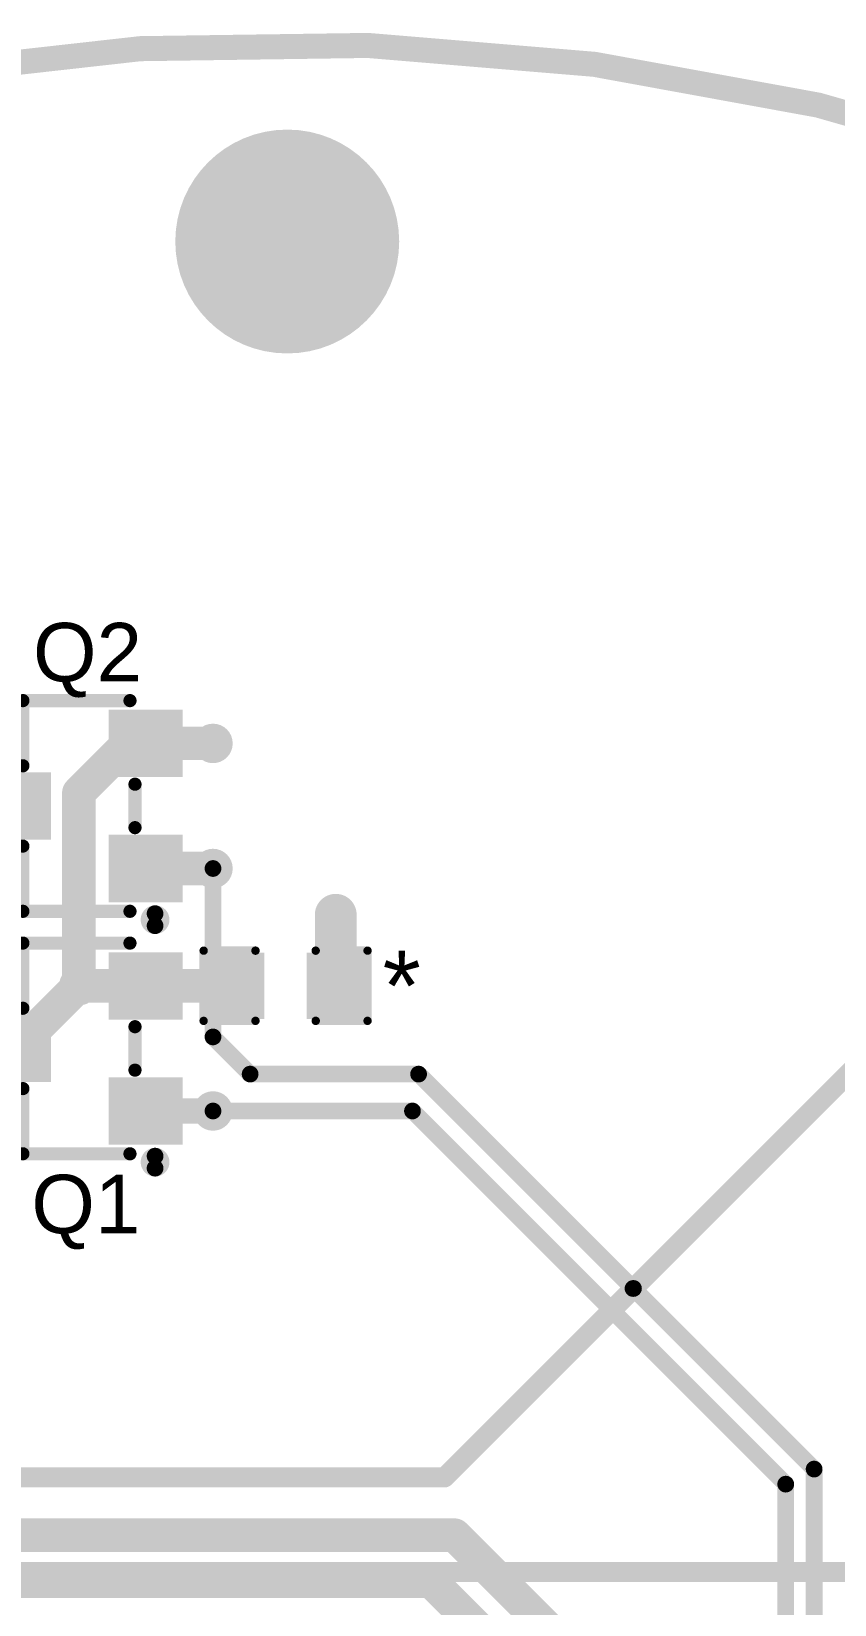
# Model space of a CAD drawing. Header units: millimetres. Extents: x -35.7 to 33.3, y -3.2 to 68.2.
# Drawn here: x -3.88 to 8.31, y 44.3 to 68.19 of the extents above; entities that cross this region are included whole.
import ezdxf

# ---------------------------------------------------------------- set-up
doc = ezdxf.new("R2010")
doc.units = ezdxf.units.MM
for name, color, linetype in [('BottomLayer', 5, 'Continuous'), ('BottomSolder', 6, 'Continuous'), ('Mechanical2', 216, 'Continuous'), ('MultiLayer', 9, 'Continuous'), ('PadHoleLayer', 156, 'Continuous'), ('TopLayer', 1, 'Continuous'), ('TopOverlay', 2, 'Continuous'), ('TopPaste', 8, 'Continuous'), ('TopSolder', 216, 'Continuous'), ('ViaHoleLayer', 16, 'Continuous')]:
    doc.layers.add(name, color=color, linetype=linetype)
doc.styles.add('Arial', font='', dxfattribs={"height": 0.2})
doc.styles.get('Arial').set_extended_font_data('Arial')

# ---------------------------------------------------------------- blocks, each defined once
blk = doc.blocks.new('SOT_23_72')
at = {"layer": 'TopLayer'}
for points in [[(-0.41, 1.46), (0.41, 1.46), (0.41, 0.54), (-0.41, 0.54)], [(-1.36, -0.54), (-0.54, -0.54), (-0.54, -1.46), (-1.36, -1.46)], [(0.54, -0.54), (1.36, -0.54), (1.36, -1.46), (0.54, -1.46)]]:
    blk.add_hatch(color=1, dxfattribs=at).paths.add_polyline_path(points)
at = {"layer": 'TopPaste'}
for points in [[(-0.41, 1.46), (0.41, 1.46), (0.41, 0.54), (-0.41, 0.54)], [(-1.36, -0.54), (-0.54, -0.54), (-0.54, -1.46), (-1.36, -1.46)], [(0.54, -0.54), (1.36, -0.54), (1.36, -1.46), (0.54, -1.46)]]:
    blk.add_hatch(color=8, dxfattribs=at).paths.add_polyline_path(points)
at = {"layer": 'TopSolder'}
for points in [[(-0.512, 1.562), (0.512, 1.562), (0.512, 0.438), (-0.512, 0.438)], [(-1.462, -0.438), (-0.438, -0.438), (-0.438, -1.562), (-1.462, -1.562)], [(0.438, -0.438), (1.462, -0.438), (1.462, -1.562), (0.438, -1.562)]]:
    blk.add_hatch(color=216, dxfattribs=at).paths.add_polyline_path(points)
at = {"layer": 'TopOverlay', "const_width": 0.2}
for points in [[(-1.6, 0.864), (-1.6, -0.762)], [(-1.6, 0.864), (-0.61, 0.864)], [(0.61, 0.864), (1.6, 0.864)], [(1.6, 0.864), (1.6, -0.762)], [(-0.33, -0.838), (0.33, -0.838)]]:
    blk.add_lwpolyline(points, dxfattribs=at)
at = {"layer": 'TopOverlay'}
for points, const_width in [([(-1.65, 0.864, 1), (-1.55, 0.864, 1)], 0.1), ([(-1.65, 0.864, 1), (-1.55, 0.864, 1)], 0.1), ([(-0.66, 0.864, 1), (-0.56, 0.864, 1)], 0.1), ([(0.56, 0.864, 1), (0.66, 0.864, 1)], 0.1), ([(1.55, 0.864, 1), (1.65, 0.864, 1)], 0.1), ([(1.55, 0.864, 1), (1.65, 0.864, 1)], 0.1), ([(-1.65, -0.762, 1), (-1.55, -0.762, 1)], 0.1), ([(1.55, -0.762, 1), (1.65, -0.762, 1)], 0.1), ([(-1.636, -1.143, 1), (-1.819, -1.143, 1)], 0.254), ([(-0.38, -0.838, 1), (-0.28, -0.838, 1)], 0.1), ([(0.28, -0.838, 1), (0.38, -0.838, 1)], 0.1), ([(-1.882, -1.143, 1), (-1.755, -1.143, 1)], 0.127), ([(-1.699, -1.143, 1), (-1.572, -1.143, 1)], 0.127)]:
    blk.add_lwpolyline(points, format="xyb", close=True, dxfattribs=dict(at, const_width=const_width))
blk = doc.blocks.new('SOT_23_73')
at = {"layer": 'TopLayer'}
for points in [[(-0.41, 1.46), (0.41, 1.46), (0.41, 0.54), (-0.41, 0.54)], [(-1.36, -0.54), (-0.54, -0.54), (-0.54, -1.46), (-1.36, -1.46)], [(0.54, -0.54), (1.36, -0.54), (1.36, -1.46), (0.54, -1.46)]]:
    blk.add_hatch(color=1, dxfattribs=at).paths.add_polyline_path(points)
at = {"layer": 'TopPaste'}
for points in [[(-0.41, 1.46), (0.41, 1.46), (0.41, 0.54), (-0.41, 0.54)], [(-1.36, -0.54), (-0.54, -0.54), (-0.54, -1.46), (-1.36, -1.46)], [(0.54, -0.54), (1.36, -0.54), (1.36, -1.46), (0.54, -1.46)]]:
    blk.add_hatch(color=8, dxfattribs=at).paths.add_polyline_path(points)
at = {"layer": 'TopSolder'}
for points in [[(-0.512, 1.562), (0.512, 1.562), (0.512, 0.438), (-0.512, 0.438)], [(-1.462, -0.438), (-0.438, -0.438), (-0.438, -1.562), (-1.462, -1.562)], [(0.438, -0.438), (1.462, -0.438), (1.462, -1.562), (0.438, -1.562)]]:
    blk.add_hatch(color=216, dxfattribs=at).paths.add_polyline_path(points)
at = {"layer": 'TopOverlay', "const_width": 0.2}
for points in [[(-1.6, 0.864), (-1.6, -0.762)], [(-1.6, 0.864), (-0.61, 0.864)], [(0.61, 0.864), (1.6, 0.864)], [(1.6, 0.864), (1.6, -0.762)], [(-0.33, -0.838), (0.33, -0.838)]]:
    blk.add_lwpolyline(points, dxfattribs=at)
at = {"layer": 'TopOverlay'}
for points, const_width in [([(-1.65, 0.864, 1), (-1.55, 0.864, 1)], 0.1), ([(-1.65, 0.864, 1), (-1.55, 0.864, 1)], 0.1), ([(-0.66, 0.864, 1), (-0.56, 0.864, 1)], 0.1), ([(0.56, 0.864, 1), (0.66, 0.864, 1)], 0.1), ([(1.55, 0.864, 1), (1.65, 0.864, 1)], 0.1), ([(1.55, 0.864, 1), (1.65, 0.864, 1)], 0.1), ([(-1.65, -0.762, 1), (-1.55, -0.762, 1)], 0.1), ([(1.55, -0.762, 1), (1.65, -0.762, 1)], 0.1), ([(-1.636, -1.143, 1), (-1.819, -1.143, 1)], 0.254), ([(-0.38, -0.838, 1), (-0.28, -0.838, 1)], 0.1), ([(0.28, -0.838, 1), (0.38, -0.838, 1)], 0.1), ([(-1.882, -1.143, 1), (-1.755, -1.143, 1)], 0.127), ([(-1.699, -1.143, 1), (-1.572, -1.143, 1)], 0.127)]:
    blk.add_lwpolyline(points, format="xyb", close=True, dxfattribs=dict(at, const_width=const_width))
blk = doc.blocks.new('C__0603_90')
at = {"layer": 'TopLayer'}
for points in [[(-0.381, 0.445), (-0.381, -0.445), (-1.143, -0.445), (-1.143, 0.445)], [(1.143, 0.445), (1.143, -0.445), (0.381, -0.445), (0.381, 0.445)]]:
    blk.add_hatch(color=1, dxfattribs=at).paths.add_polyline_path(points)
at = {"layer": 'TopPaste'}
for points in [[(-0.381, 0.445), (-0.381, -0.445), (-1.143, -0.445), (-1.143, 0.445)], [(1.143, 0.445), (1.143, -0.445), (0.381, -0.445), (0.381, 0.445)]]:
    blk.add_hatch(color=8, dxfattribs=at).paths.add_polyline_path(points)
at = {"layer": 'TopSolder'}
for points in [[(-0.321, 0.504), (-0.321, -0.504), (-1.203, -0.504), (-1.203, 0.504)], [(1.203, 0.504), (1.203, -0.504), (0.321, -0.504), (0.321, 0.504)]]:
    blk.add_hatch(color=216, dxfattribs=at).paths.add_polyline_path(points)
at = {"layer": 'TopOverlay', "const_width": 0.127}
for points in [[(-1.245, 0.533), (-0.457, 0.533)], [(-1.245, -0.533), (-1.245, 0.533)], [(0.457, 0.533), (1.245, 0.533)], [(1.245, -0.533), (1.245, 0.533)], [(-1.245, -0.533), (-0.457, -0.533)], [(0.457, -0.533), (1.245, -0.533)]]:
    blk.add_lwpolyline(points, dxfattribs=at)
at = {"layer": 'TopOverlay', "const_width": 0.0635}
for points in [[(-1.276, 0.533, 1), (-1.213, 0.533, 1)], [(-1.276, 0.533, 1), (-1.213, 0.533, 1)], [(-0.489, 0.533, 1), (-0.425, 0.533, 1)], [(0.425, 0.533, 1), (0.489, 0.533, 1)], [(1.213, 0.533, 1), (1.276, 0.533, 1)], [(1.213, 0.533, 1), (1.276, 0.533, 1)], [(-1.276, -0.533, 1), (-1.213, -0.533, 1)], [(-1.276, -0.533, 1), (-1.213, -0.533, 1)], [(-0.489, -0.533, 1), (-0.425, -0.533, 1)], [(0.425, -0.533, 1), (0.489, -0.533, 1)], [(1.213, -0.533, 1), (1.276, -0.533, 1)], [(1.213, -0.533, 1), (1.276, -0.533, 1)]]:
    blk.add_lwpolyline(points, format="xyb", close=True, dxfattribs=at)

msp = doc.modelspace()

# ---------------------------------------------------------------- hatches: boundary and pattern name
at = {"layer": 'BottomLayer'}
h = msp.add_hatch(color=5, dxfattribs=at)
edge = h.paths.add_edge_path()
edge.add_arc((0, 65), 1.5, 0, 360)
h = msp.add_hatch(color=5, dxfattribs=at)
edge = h.paths.add_edge_path()
edge.add_arc((-1.128, 57.377), 0.3, 0, 360)
h = msp.add_hatch(color=5, dxfattribs=at)
edge = h.paths.add_edge_path()
edge.add_arc((-1.128, 55.477), 0.3, 0, 360)
h = msp.add_hatch(color=5, dxfattribs=at)
edge = h.paths.add_edge_path()
edge.add_arc((0.737, 54.774), 0.3, 0, 360)
h = msp.add_hatch(color=5, dxfattribs=at)
edge = h.paths.add_edge_path()
edge.add_arc((-3.165, 53.697), 0.3, 0, 360)
h = msp.add_hatch(color=5, dxfattribs=at)
edge = h.paths.add_edge_path()
edge.add_arc((-1.128, 51.794), 0.3, 0, 360)
at = {"layer": 'BottomSolder'}
h = msp.add_hatch(color=6, dxfattribs=at)
edge = h.paths.add_edge_path()
edge.add_arc((0, 65), 1.602, 0, 360)
at = {"layer": 'MultiLayer'}
h = msp.add_hatch(color=9, dxfattribs=at)
edge = h.paths.add_edge_path()
edge.add_arc((0, 65), 1.5, 0, 360)
at = {"layer": 'PadHoleLayer'}
h = msp.add_hatch(color=156, dxfattribs=at)
edge = h.paths.add_edge_path()
edge.add_arc((0, 65), 1.7, 0, 360)
at = {"layer": 'TopLayer'}
h = msp.add_hatch(color=1, dxfattribs=at)
edge = h.paths.add_edge_path()
edge.add_arc((0, 65), 1.5, 0, 360)
h = msp.add_hatch(color=1, dxfattribs=at)
edge = h.paths.add_edge_path()
edge.add_arc((-1.128, 57.377), 0.3, 0, 360)
h = msp.add_hatch(color=1, dxfattribs=at)
edge = h.paths.add_edge_path()
edge.add_arc((-1.128, 55.477), 0.3, 0, 360)
h = msp.add_hatch(color=1, dxfattribs=at)
edge = h.paths.add_edge_path()
edge.add_arc((0.737, 54.774), 0.3, 0, 360)
h = msp.add_hatch(color=1, dxfattribs=at)
edge = h.paths.add_edge_path()
edge.add_arc((-3.165, 53.697), 0.3, 0, 360)
h = msp.add_hatch(color=1, dxfattribs=at)
edge = h.paths.add_edge_path()
edge.add_arc((-1.128, 51.794), 0.3, 0, 360)
at = {"layer": 'TopSolder'}
h = msp.add_hatch(color=216, dxfattribs=at)
edge = h.paths.add_edge_path()
edge.add_arc((0, 65), 1.602, 0, 360)
at = {"layer": 'ViaHoleLayer'}
h = msp.add_hatch(color=16, dxfattribs=at)
edge = h.paths.add_edge_path()
edge.add_arc((-1.128, 57.377), 0.15, 0, 360)
h = msp.add_hatch(color=16, dxfattribs=at)
edge = h.paths.add_edge_path()
edge.add_arc((-1.128, 55.477), 0.15, 0, 360)
h = msp.add_hatch(color=16, dxfattribs=at)
edge = h.paths.add_edge_path()
edge.add_arc((0.737, 54.774), 0.15, 0, 360)
h = msp.add_hatch(color=16, dxfattribs=at)
edge = h.paths.add_edge_path()
edge.add_arc((-3.165, 53.697), 0.15, 0, 360)
h = msp.add_hatch(color=16, dxfattribs=at)
edge = h.paths.add_edge_path()
edge.add_arc((-1.128, 51.794), 0.15, 0, 360)

# ---------------------------------------------------------------- linework, layer by layer
at = {"layer": 'BottomLayer'}
for points, const_width in [([(-3.165, 56.627), (-2.415, 57.377)], 0.508), ([(-2.415, 57.377), (-1.128, 57.377)], 0.508), ([(-3.165, 53.697), (-3.165, 56.627)], 0.508), ([(-1.128, 52.919), (-1.128, 55.477)], 0.254), ([(-4.195, 52.668), (-3.165, 53.697)], 0.508), ([(-1.128, 52.919), (-0.563, 52.354)], 0.254), ([(-0.563, 52.354), (1.995, 52.354)], 0.254), ([(1.995, 52.354), (5.251, 49.098)], 0.254), ([(-1.128, 51.794), (1.902, 51.794)], 0.254), ([(1.902, 51.794), (7.569, 46.126)], 0.254), ([(5.251, 49.098), (5.258, 49.098)], 0.254), ([(5.258, 49.098), (8.001, 46.355)], 0.254), ([(8.001, 40.686), (8.001, 46.355)], 0.254), ([(7.569, 40.488), (7.569, 46.126)], 0.254), ([(-9.208, 45.352), (2.54, 45.352)], 0.508), ([(2.54, 45.352), (5.274, 42.619)], 0.508), ([(-10.837, 44.653), (2.184, 44.653)], 0.508), ([(2.184, 44.653), (4.435, 42.402)], 0.508)]:
    msp.add_lwpolyline(points, dxfattribs=dict(at, const_width=const_width))
for points, const_width in [([(-2.542, 57.377, 1), (-2.288, 57.377, 1)], 0.254), ([(-2.542, 57.377, 1), (-2.288, 57.377, 1)], 0.254), ([(-1.255, 57.377, 1), (-1.001, 57.377, 1)], 0.254), ([(-3.292, 56.627, 1), (-3.038, 56.627, 1)], 0.254), ([(-3.292, 56.627, 1), (-3.038, 56.627, 1)], 0.254), ([(-1.191, 55.477, 1), (-1.064, 55.477, 1)], 0.127), ([(-3.292, 53.697, 1), (-3.038, 53.697, 1)], 0.254), ([(-3.292, 53.697, 1), (-3.038, 53.697, 1)], 0.254), ([(-1.191, 52.919, 1), (-1.064, 52.919, 1)], 0.127), ([(-1.191, 52.919, 1), (-1.064, 52.919, 1)], 0.127), ([(-0.627, 52.354, 1), (-0.5, 52.354, 1)], 0.127), ([(-0.627, 52.354, 1), (-0.5, 52.354, 1)], 0.127), ([(1.931, 52.354, 1), (2.058, 52.354, 1)], 0.127), ([(1.931, 52.354, 1), (2.058, 52.354, 1)], 0.127), ([(-1.191, 51.794, 1), (-1.064, 51.794, 1)], 0.127), ([(1.838, 51.794, 1), (1.965, 51.794, 1)], 0.127), ([(1.838, 51.794, 1), (1.965, 51.794, 1)], 0.127), ([(5.187, 49.098, 1), (5.314, 49.098, 1)], 0.127), ([(5.187, 49.098, 1), (5.314, 49.098, 1)], 0.127), ([(5.194, 49.098, 1), (5.321, 49.098, 1)], 0.127), ([(5.194, 49.098, 1), (5.321, 49.098, 1)], 0.127), ([(7.937, 46.355, 1), (8.064, 46.355, 1)], 0.127), ([(7.937, 46.355, 1), (8.064, 46.355, 1)], 0.127), ([(7.506, 46.126, 1), (7.633, 46.126, 1)], 0.127), ([(7.506, 46.126, 1), (7.633, 46.126, 1)], 0.127), ([(2.413, 45.352, 1), (2.667, 45.352, 1)], 0.254), ([(2.413, 45.352, 1), (2.667, 45.352, 1)], 0.254), ([(2.057, 44.653, 1), (2.311, 44.653, 1)], 0.254), ([(2.057, 44.653, 1), (2.311, 44.653, 1)], 0.254)]:
    msp.add_lwpolyline(points, format="xyb", close=True, dxfattribs=dict(at, const_width=const_width))
at = {"layer": 'Mechanical2', "const_width": 0.381}
msp.add_lwpolyline([(33.135, 19.76, -5.376897), (33.117, 45.286)], format="xyb", dxfattribs=at)
at = {"layer": 'TopLayer'}
for points, const_width in [([(-2.15, 57.377), (-1.128, 57.377)], 0.508), ([(-2.15, 55.477), (-1.128, 55.477)], 0.508), ([(0.737, 53.721), (0.737, 54.774)], 0.635), ([(-3.15, 53.696), (-3.149, 53.695)], 0.508), ([(-3.149, 53.695), (-0.788, 53.695)], 0.508), ([(-3.165, 53.697), (-3.15, 53.697)], 0.381), ([(-0.788, 53.695), (-0.787, 53.696)], 0.508), ([(2.388, 46.228), (9.715, 53.555)], 0.305), ([(-2.15, 51.794), (-1.128, 51.794)], 0.381), ([(-17.348, 46.228), (2.388, 46.228)], 0.305), ([(-17.462, 44.793), (8.826, 44.793)], 0.305)]:
    msp.add_lwpolyline(points, dxfattribs=dict(at, const_width=const_width))
for points, const_width in [([(-2.277, 57.377, 1), (-2.023, 57.377, 1)], 0.254), ([(-1.255, 57.377, 1), (-1.001, 57.377, 1)], 0.254), ([(-2.277, 55.477, 1), (-2.023, 55.477, 1)], 0.254), ([(-1.255, 55.477, 1), (-1.001, 55.477, 1)], 0.254), ([(0.578, 54.774, 1), (0.895, 54.774, 1)], 0.318), ([(0.578, 53.721, 1), (0.895, 53.721, 1)], 0.318), ([(-3.277, 53.696, 1), (-3.023, 53.696, 1)], 0.254), ([(-3.276, 53.695, 1), (-3.022, 53.695, 1)], 0.254), ([(-3.276, 53.695, 1), (-3.022, 53.695, 1)], 0.254), ([(-3.26, 53.697, 1), (-3.07, 53.697, 1)], 0.191), ([(-3.245, 53.697, 1), (-3.054, 53.697, 1)], 0.191), ([(-0.915, 53.695, 1), (-0.661, 53.695, 1)], 0.254), ([(-0.915, 53.695, 1), (-0.661, 53.695, 1)], 0.254), ([(-0.914, 53.696, 1), (-0.66, 53.696, 1)], 0.254), ([(-2.245, 51.794, 1), (-2.054, 51.794, 1)], 0.191), ([(-1.223, 51.794, 1), (-1.033, 51.794, 1)], 0.191), ([(2.311, 46.228, 1), (2.464, 46.228, 1)], 0.152), ([(2.311, 46.228, 1), (2.464, 46.228, 1)], 0.152)]:
    msp.add_lwpolyline(points, format="xyb", close=True, dxfattribs=dict(at, const_width=const_width))

# ---------------------------------------------------------------- block references
at = {"rotation": 90}
for name, p in [('SOT_23_72', (-3.15, 56.427)), ('SOT_23_73', (-3.15, 52.744))]:
    msp.add_blockref(name, p, dxfattribs=at)
msp.add_blockref('C__0603_90', (-0.025, 53.696))

# ---------------------------------------------------------------- texts
at = {"layer": 'TopOverlay', "style": 'Arial'}
for s, p in [('Q2', (-3.861, 58.318)), ('Q1', (-3.886, 49.936))]:
    msp.add_text(s, height=0.889, dxfattribs=at).set_placement(p)
msp.add_text('*', height=1.067, rotation=360, dxfattribs=at).set_placement((1.448, 53.162))

doc.saveas('drawing.dxf')
